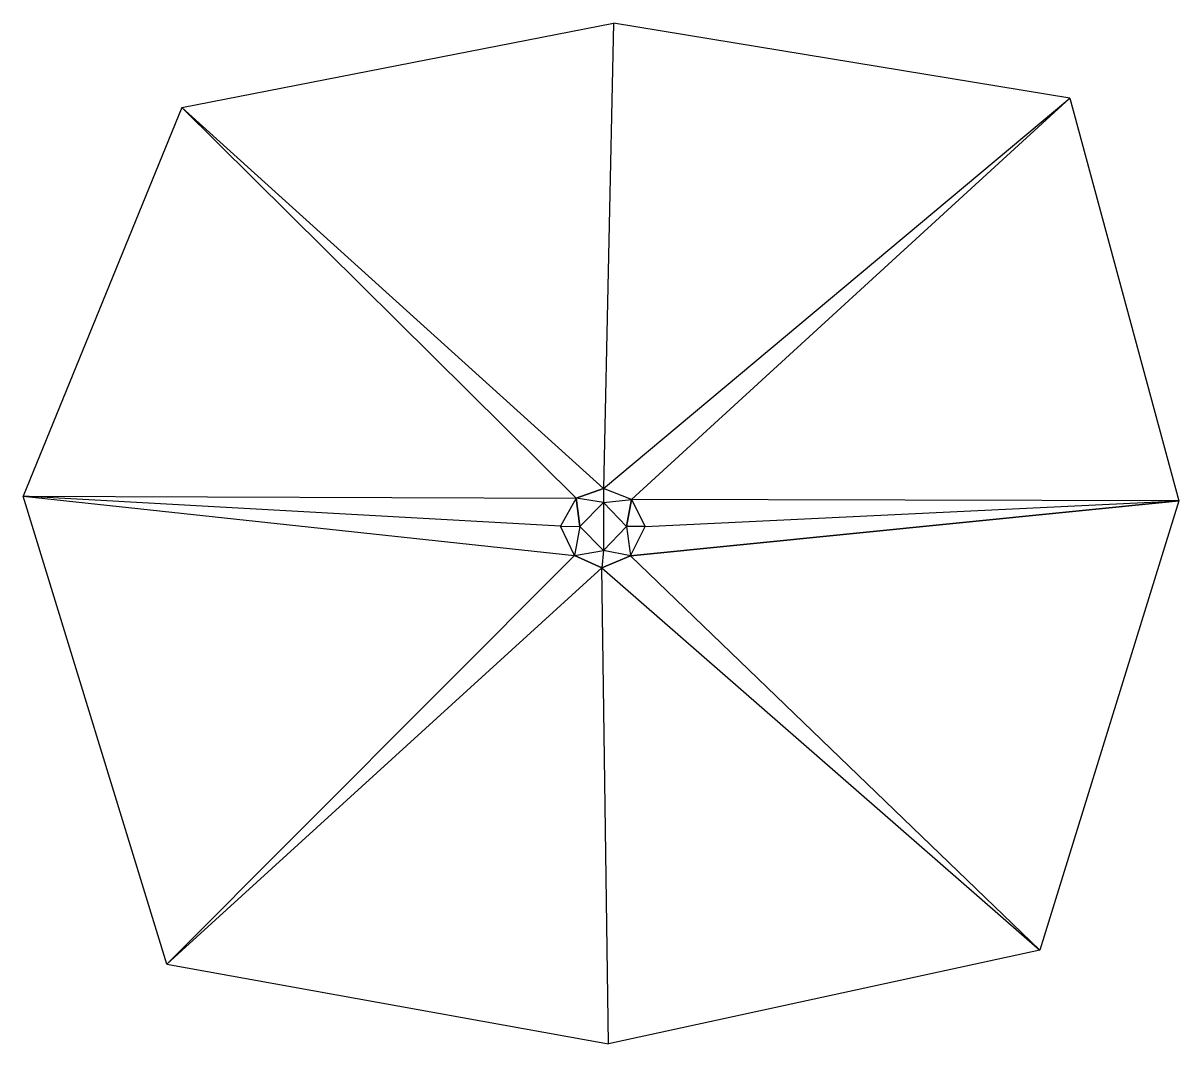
# Model space of a CAD drawing. Header units: metres. Extents: x -4189 to 4169, y -3721 to 3665.
import ezdxf

# ---------------------------------------------------------------- set-up
doc = ezdxf.new("R2010")
doc.units = ezdxf.units.M

msp = doc.modelspace()

# ---------------------------------------------------------------- linework, layer by layer
for points in [[(7.010583, 297.79715, -18.53907), (-3041.449219, 3054.935059, -18.539072), (79.688057, 3664.811523, -18.539072)], [(79.688057, 3664.811523, -18.539072), (7.010583, 297.79715, -18.53907), (3380.199463, 3122.698975, -18.539072)], [(7.010583, 297.79715, -18.53907), (3380.199463, 3122.698975, -18.539072), (211.137405, 217.469437, 26.444468)], [(211.137405, 217.469437, 26.444468), (3380.199463, 3122.698975, -18.539072), (4169.452637, 208.8414, -18.539072)], [(-190.312119, 227.108749, 26.444468), (-3041.449219, 3054.935059, -18.539072), (-4189.453613, 242.723694, -18.539072)], [(-190.312119, 227.108749, 26.444468), (-3041.449219, 3054.935059, -18.539072), (7.010583, 297.79715, -18.53907)], [(-190.312119, 227.108749, 26.444468), (7.010583, 297.79715, -18.53907), (7.010583, 194.977676, 71.427948)], [(7.010583, 297.79715, -18.53907), (7.010583, 194.977676, 71.427948), (211.137405, 217.469437, 26.444468)], [(-200.518463, -187.382141, 26.444468), (-3149.074463, -3145.483643, -18.539072), (-4189.453613, 242.723694, -18.539072)], [(-4189.453613, 242.723694, -18.539072), (-200.518463, -187.382141, 26.444468), (-302.581909, 24.682987, -18.53907)], [(-302.581909, 24.682987, -18.53907), (-4189.453613, 242.723694, -18.539072), (-190.312119, 227.108749, 26.444468)], [(-302.581909, 24.682987, -18.53907), (-163.0952, 21.469885, 71.427948), (-190.312119, 227.108749, 26.444468)], [(7.010583, 194.977676, 71.427948), (-190.312119, 227.108749, 26.444468), (-163.0952, 21.469885, 71.427948)], [(-163.0952, 21.469885, 71.427948), (7.010583, 194.977676, 71.427948), (7.010583, -152.037964, 71.427948)], [(173.714142, 21.469885, 71.427948), (7.010583, 194.977676, 71.427948), (211.137405, 217.469437, 26.444468)], [(173.714142, 21.469885, 71.427948), (7.010583, 194.977676, 71.427948), (7.010583, -152.037964, 71.427948)], [(211.137405, 217.469437, 26.444468), (309.798706, 21.469885, -18.53907), (173.714142, 21.469885, 71.427948)], [(309.798706, 21.469885, -18.53907), (4169.452637, 208.8414, -18.539072), (204.333176, -190.595306, 26.444468)], [(204.333176, -190.595306, 26.444468), (4169.452637, 208.8414, -18.539072), (3164.94873, -3043.837158, -18.539072)], [(4169.452637, 208.8414, -18.539072), (211.137405, 217.469437, 26.444468), (309.798706, 21.469885, -18.53907)], [(-200.518463, -187.382141, 26.444468), (-302.581909, 24.682987, -18.53907), (-163.0952, 21.469885, 71.427948)], [(7.010583, -152.037964, 71.427948), (-163.0952, 21.469885, 71.427948), (-200.518463, -187.382141, 26.444468)], [(204.333176, -190.595306, 26.444468), (7.010583, -152.037964, 71.427948), (173.714142, 21.469885, 71.427948)], [(309.798706, 21.469885, -18.53907), (173.714142, 21.469885, 71.427948), (204.333176, -190.595306, 26.444468)], [(-3.195812, -277.349182, -18.53907), (-200.518463, -187.382141, 26.444468), (7.010583, -152.037964, 71.427948)], [(204.333176, -190.595306, 26.444468), (7.010583, -152.037964, 71.427948), (-3.195812, -277.349182, -18.53907)], [(-3.195812, -277.349182, -18.53907), (-3149.074463, -3145.483643, -18.539072), (-200.518463, -187.382141, 26.444468)], [(3164.94873, -3043.837158, -18.539072), (204.333176, -190.595306, 26.444468), (-3.195812, -277.349182, -18.53907)], [(43.812656, -3721.479004, -18.539072), (-3.195812, -277.349182, -18.53907), (-3149.074463, -3145.483643, -18.539072)], [(-3.195812, -277.349182, -18.53907), (3164.94873, -3043.837158, -18.539072), (43.812656, -3721.479004, -18.539072)]]:
    msp.add_3dface(points)

doc.saveas('drawing.dxf')
